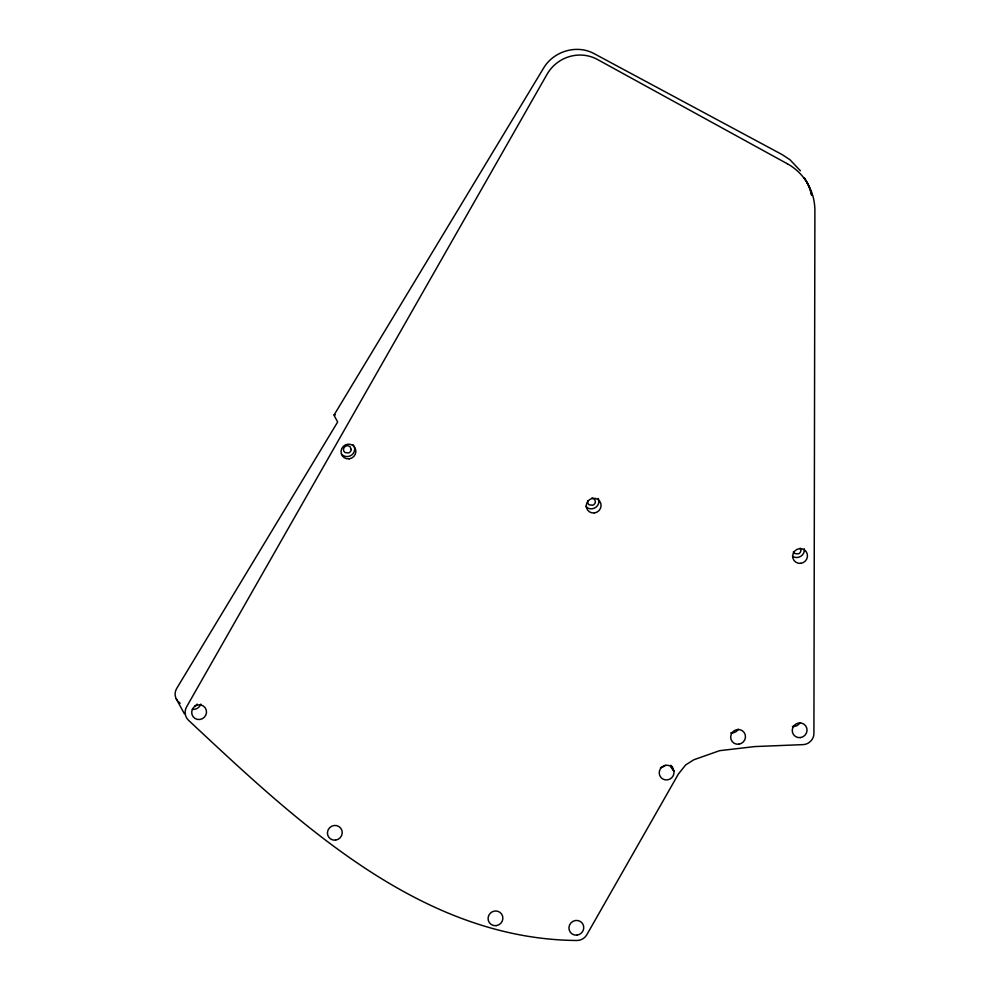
<?xml version="1.0" encoding="UTF-8"?>
<svg xmlns="http://www.w3.org/2000/svg" width="990" height="990" viewBox="0 0 990 990"><rect width="100%" height="100%" fill="white"/><g stroke="black" fill="none" stroke-linecap="round" stroke-linejoin="round"><path stroke-width="1.49" d="M334.162 414.847L543.621 68.05C553.546 51.233 576.712 44.179 594.025 53.596L782.174 154.613L789.958 159.737L800.403 170.775M194.857 705.858L194.981 705.821A3.935 3.713 -28.5 0 0 197.084 704.088M591.834 497.933L594.718 499.406L595.398 501.893A3.935 3.713 -28.5 0 1 592.75 505.222L589.248 504.851A3.935 3.713 -28.5 0 1 587.837 500.693M787.273 163.734L597.428 59.462A37.323 36.197 -40.1 0 0 546.963 74.423L186.627 706.798A11.336 10.989 -40.1 0 0 188.347 720.126C295.973 820.636 419.859 939.312 576.96 940.488A11.224 10.89 -40.1 0 0 586.86 934.671L678.41 774.007L685.686 764.911L693.817 759.763L719.619 750.668L754.813 746.571L802.816 744.629A11.323 10.977 -40.1 0 0 808.917 742.661L811.02 740.829A11.039 10.704 -40.1 0 0 813.916 733.417L814.894 210.932A56.492 54.784 -40.1 0 0 787.285 163.709M178.188 701.403L180.143 703.296M670.923 767.002L673.905 771.111A7.499 7.277 -40.1 0 1 665.144 779.848A7.499 7.277 -40.1 0 1 660.404 768.772A7.499 7.277 -40.1 0 1 672.643 768.116L673.905 771.111L670.812 765.282L673.435 769.539M800.217 548.089L800.898 550.576A3.935 3.713 -28.5 0 1 798.249 553.905L794.747 553.534A3.935 3.713 -28.5 0 1 793.374 551.838M671.319 765.765L672.643 768.116M176.183 698.705L184.363 713.765M192.357 709.335A7.499 7.277 -40.1 0 0 199.819 719.495A7.499 7.277 -40.1 0 0 205.128 707.714A7.499 7.277 -40.1 0 0 192.357 709.335A7.487 7.066 -28.5 0 0 200.797 704.088M665.28 765.282A7.487 7.066 -28.5 0 1 660.503 767.596M804.264 548.732A7.487 7.066 -28.5 0 1 792.446 556.219M177.086 700.165A11.237 10.618 -28.5 0 1 176.678 688.483L337.664 421.988L334.15 415.528A9.355 1.609 31.1 0 1 335.375 414.86M598.269 498.44A7.487 7.066 -28.5 0 1 585.721 506.397M800.031 722.737A7.487 7.066 -28.5 0 1 792.371 726.437M738.379 729.197A7.487 7.066 -28.5 0 1 730.731 732.909M353.133 444.745A7.487 7.066 -28.5 0 1 351.896 454.856A7.487 7.066 -28.5 0 1 341.513 454.125M351.215 449.46L351.203 449.608A3.935 3.713 -28.5 0 1 348.567 452.937L345.052 452.566A3.935 3.713 -28.5 0 1 347.639 445.649L350.002 446.564L351.215 449.46M808.112 184.462L804.165 177.705A56.121 53.027 -28.5 0 1 811.726 195.476A56.121 53.027 -28.5 0 0 808.112 184.462M335.548 840.114A7.499 7.277 -40.1 0 0 340.857 828.333A7.499 7.277 -40.1 0 0 328.086 829.954A7.499 7.277 -40.1 0 0 335.548 840.114M349.173 458.84A7.499 7.277 -40.1 0 0 354.482 447.059A7.499 7.277 -40.1 0 0 341.711 448.68A7.499 7.277 -40.1 0 0 349.173 458.84M594.396 512.956A7.499 7.277 -40.1 0 0 599.705 501.175A7.499 7.277 -40.1 0 0 586.922 502.809A7.499 7.277 -40.1 0 0 594.396 512.956M738.788 744.208A7.499 7.277 -40.1 0 0 744.096 732.427A7.499 7.277 -40.1 0 0 731.313 734.06A7.499 7.277 -40.1 0 0 738.788 744.208M577.071 935.117A7.499 7.277 -40.1 0 0 582.38 923.336A7.499 7.277 -40.1 0 0 569.596 924.957A7.499 7.277 -40.1 0 0 577.071 935.117M800.786 563.335A7.499 7.277 -40.1 0 0 806.095 551.554A7.499 7.277 -40.1 0 0 793.312 553.175A7.499 7.277 -40.1 0 0 800.786 563.335M800.353 737.6A7.499 7.277 -40.1 0 0 805.662 725.818A7.499 7.277 -40.1 0 0 792.891 727.44A7.499 7.277 -40.1 0 0 800.353 737.6M496.188 925.65A7.499 7.277 -40.1 0 0 501.497 913.869A7.499 7.277 -40.1 0 0 488.726 915.49A7.499 7.277 -40.1 0 0 496.188 925.65"/></g></svg>
